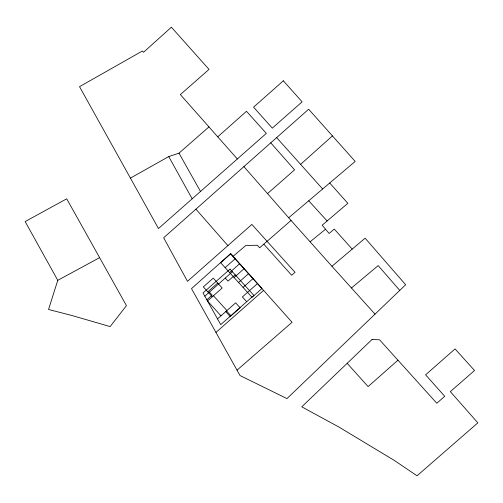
<?xml version="1.0" encoding="UTF-8"?>
<svg xmlns="http://www.w3.org/2000/svg" width="503" height="503" viewBox="0 0 503 503"><rect width="100%" height="100%" fill="white"/><g stroke="black" fill="none" stroke-linecap="round" stroke-linejoin="round"><path stroke-width="0.75" d="M57.776 280.316L48.54 309.471L72.174 315.576L110.132 326.592L126.448 305.629L66.71 198.804L25.15 221.571L57.776 280.316L99.575 257.674M243.911 166.625L291.036 220.446L331.942 266.288L365.121 238.183L405.657 284.748L286.968 398.602L240.025 375.552L191.498 288.634L230.726 253.537L292.067 322.278L237.02 370.158M300.599 164.368L332.433 135.904M288.684 217.761L355.181 161.425L308.66 109.226L163.651 237.774L187.487 281.315L251.865 224.426L295.054 272.33L291.646 275.254L263.792 244.169M217.742 136.835L246.495 111.282L266.326 133.396L158.483 228.525L79.531 86.673L142.399 51.004L143.518 52.293L171.391 27.206L209.028 69.395L180.357 94.577L237.334 158.967M204.828 296.179L232.411 271.727M225.124 267.653L235.039 258.907M207.808 291.828L217.717 283.082M229.613 272.595L239.522 263.849M206.852 299.807L212.172 295.116L209.43 292.098M235.197 274.801L228.029 281.127L225.256 278.071M234.096 277.53L244.005 268.791M238.579 282.472L248.495 273.733M243.062 287.414L252.978 278.668M217.497 318.883L235.656 302.844L240.138 307.786L230.229 316.532L225.746 311.59M257.461 283.61L242.377 296.933L246.721 301.718M215.944 332.42L263.603 290.382M397.961 360.186L368.108 386.587L347.177 363.323M130.422 178.112L168.731 156.584L178.999 153.17L208.952 126.907M267.533 193.598L294.582 169.838L270.765 142.827M291.036 220.446L259.623 247.809L257.423 245.269L245.892 245.445L233.147 256.253M329.723 182.991L347.837 203.313L322.165 225.193L329.113 233.467L334.281 229.072L352.201 249.13M351.465 287.974L378.181 265.603L399.759 290.401M310.087 241.798L325.554 229.223M308.723 200.785L327.126 220.968M213.454 295.739L226.91 310.558M226.52 310.923L230.864 315.708M212.291 296.77L203.319 286.886L213.234 278.14L222.2 288.024L207.506 300.983L220.962 315.809M331.942 266.288L375.012 314.142M276.637 137.615L322.643 188.99M195.931 209.16L227.991 245.747M178.999 153.17L200.502 191.461M168.731 156.584L192.165 198.811M372.069 339.468L301.769 406.82L339.141 427.166L394.446 460.503L417.031 475.794L477.85 422.847L450.323 391.63L474.536 370.516L455.058 348.925L425.595 374.829L444.734 396.314L436.811 403.255L379.57 339.802L372.069 339.468M283.334 80.788L253.562 107.17L272.312 128.114L302.108 101.832L283.334 80.788M230.55 253.965L220.641 262.711L252.034 297.298L261.944 288.552L230.55 253.965M230.041 269.124L203.023 292.953L220.723 324.649L253.889 295.393L230.041 269.124"/></g></svg>
